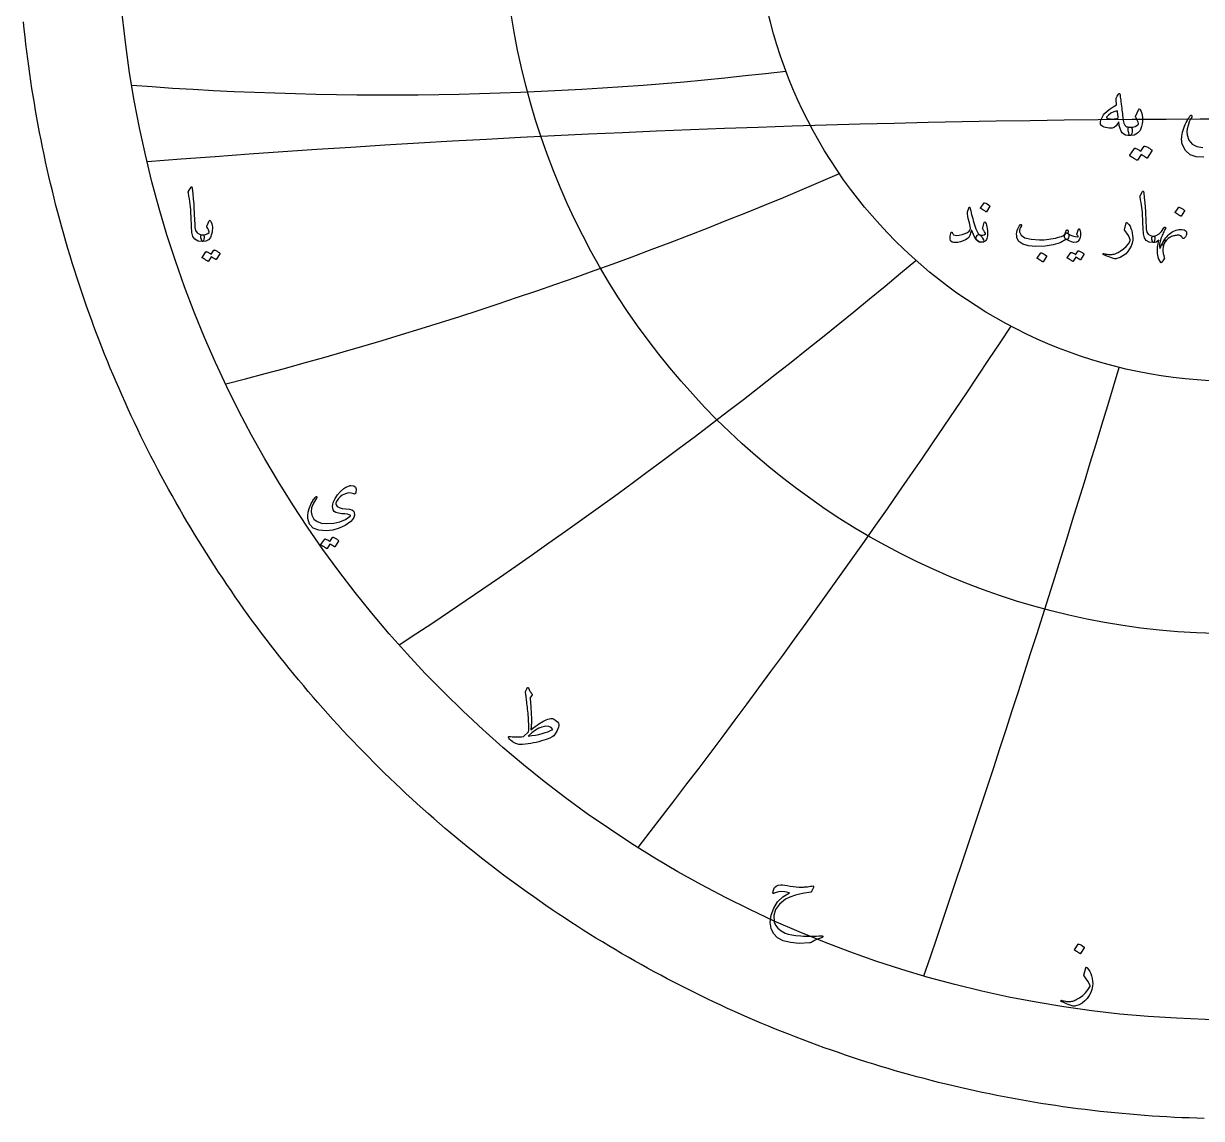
# Model space of a CAD drawing. Header units: millimetres. Extents: x -71 to 71, y -71 to 73.
# Drawn here: x -70.4 to -1.9, y -70.7 to -7 of the extents above; entities that cross this region are included whole.
import ezdxf

# ---------------------------------------------------------------- set-up
doc = ezdxf.new("R2010")
doc.units = ezdxf.units.MM
for name, color, linetype in [('CUT_OUTER', 1, 'Continuous'), ('ENGRAVE', 7, 'Continuous'), ('ENGRAVE_FINE', 8, 'Continuous'), ('TEXT', 5, 'Continuous')]:
    doc.layers.add(name, color=color, linetype=linetype)

msp = doc.modelspace()

# ---------------------------------------------------------------- linework, layer by layer
at = {"layer": 'CUT_OUTER'}
msp.add_lwpolyline([(-1.7366, -70.7412), (-2.1706, -70.7292), (-2.6046, -70.7146), (-3.0384, -70.6972), (-3.4722, -70.6773), (-3.9058, -70.6546), (-4.3392, -70.6293), (-4.7725, -70.6014), (-5.2056, -70.5708), (-5.6385, -70.5375), (-6.0712, -70.5016), (-6.5037, -70.463), (-6.9359, -70.4218), (-7.3679, -70.3779), (-7.7996, -70.3313), (-8.231, -70.2822), (-8.6621, -70.2303), (-9.0928, -70.1759), (-9.5233, -70.1187), (-9.9533, -70.059), (-10.383, -69.9966), (-10.8123, -69.9316), (-11.2412, -69.8639), (-11.6697, -69.7936), (-12.0977, -69.7207), (-12.5253, -69.6452), (-12.9524, -69.567), (-13.379, -69.4862), (-13.8051, -69.4028), (-14.2307, -69.3168), (-14.6557, -69.2282), (-15.0802, -69.137), (-15.5042, -69.0431), (-15.9275, -68.9467), (-16.3502, -68.8477), (-16.7724, -68.746), (-17.1939, -68.6418), (-17.6147, -68.535), (-18.0349, -68.4257), (-18.4544, -68.3137), (-18.8733, -68.1992), (-19.2914, -68.0821), (-19.7087, -67.9625), (-20.1254, -67.8403), (-20.5413, -67.7155), (-20.9564, -67.5882), (-21.3707, -67.4583), (-21.7842, -67.3259), (-22.1969, -67.191), (-22.6088, -67.0535), (-23.0198, -66.9135), (-23.4299, -66.771), (-23.8392, -66.626), (-24.2475, -66.4785), (-24.655, -66.3285), (-25.0615, -66.1759), (-25.4671, -66.0209), (-25.8717, -65.8634), (-26.2753, -65.7034), (-26.678, -65.541), (-27.0796, -65.376), (-27.4803, -65.2086), (-27.8799, -65.0388), (-28.2784, -64.8665), (-28.6759, -64.6918), (-29.0723, -64.5146), (-29.4676, -64.335), (-29.8618, -64.153), (-30.2549, -63.9685), (-30.6468, -63.7817), (-31.0376, -63.5925), (-31.4272, -63.4008), (-31.8156, -63.2068), (-32.2029, -63.0104), (-32.5889, -62.8116), (-32.9737, -62.6105), (-33.3572, -62.407), (-33.7395, -62.2011), (-34.1205, -61.9929), (-34.5003, -61.7824), (-34.8787, -61.5695), (-35.2558, -61.3544), (-35.6316, -61.1369), (-36.0061, -60.9171), (-36.3792, -60.695), (-36.7509, -60.4707), (-37.1213, -60.244), (-37.4902, -60.0151), (-37.8578, -59.784), (-38.2239, -59.5505), (-38.5886, -59.3149), (-38.9518, -59.077), (-39.3135, -58.8369), (-39.6738, -58.5945), (-40.0326, -58.35), (-40.3899, -58.1033), (-40.7456, -57.8543), (-41.0998, -57.6032), (-41.4525, -57.35), (-41.8036, -57.0946), (-42.1532, -56.837), (-42.5011, -56.5773), (-42.8475, -56.3154), (-43.1922, -56.0514), (-43.5353, -55.7854), (-43.8768, -55.5172), (-44.2166, -55.2469), (-44.5548, -54.9746), (-44.8913, -54.7002), (-45.226, -54.4237), (-45.5591, -54.1451), (-45.8905, -53.8646), (-46.2201, -53.582), (-46.548, -53.2974), (-46.8742, -53.0108), (-47.1986, -52.7222), (-47.5212, -52.4316), (-47.842, -52.139), (-48.161, -51.8444), (-48.4782, -51.548), (-48.7936, -51.2495), (-49.1072, -50.9492), (-49.4188, -50.6469), (-49.7287, -50.3427), (-50.0366, -50.0366), (-50.3427, -49.7287), (-50.6469, -49.4188), (-50.9492, -49.1072), (-51.2495, -48.7936), (-51.548, -48.4782), (-51.8444, -48.161), (-52.139, -47.842), (-52.4316, -47.5212), (-52.7222, -47.1986), (-53.0108, -46.8742), (-53.2974, -46.548), (-53.582, -46.2201), (-53.8646, -45.8905), (-54.1451, -45.5591), (-54.4237, -45.226), (-54.7002, -44.8913), (-54.9746, -44.5548), (-55.2469, -44.2166), (-55.5172, -43.8768), (-55.7854, -43.5353), (-56.0514, -43.1922), (-56.3154, -42.8475), (-56.5773, -42.5011), (-56.837, -42.1532), (-57.0946, -41.8036), (-57.35, -41.4525), (-57.6032, -41.0998), (-57.8543, -40.7456), (-58.1033, -40.3899), (-58.35, -40.0326), (-58.5945, -39.6738), (-58.8369, -39.3135), (-59.077, -38.9518), (-59.3149, -38.5886), (-59.5505, -38.2239), (-59.784, -37.8578), (-60.0151, -37.4902), (-60.244, -37.1213), (-60.4707, -36.7509), (-60.695, -36.3792), (-60.9171, -36.0061), (-61.1369, -35.6316), (-61.3544, -35.2558), (-61.5695, -34.8787), (-61.7824, -34.5003), (-61.9929, -34.1205), (-62.2011, -33.7395), (-62.407, -33.3572), (-62.6105, -32.9737), (-62.8116, -32.5889), (-63.0104, -32.2029), (-63.2068, -31.8156), (-63.4008, -31.4272), (-63.5925, -31.0376), (-63.7817, -30.6468), (-63.9685, -30.2549), (-64.153, -29.8618), (-64.335, -29.4676), (-64.5146, -29.0723), (-64.6918, -28.6759), (-64.8665, -28.2784), (-65.0388, -27.8799), (-65.2086, -27.4803), (-65.376, -27.0796), (-65.541, -26.678), (-65.7034, -26.2753), (-65.8634, -25.8717), (-66.0209, -25.4671), (-66.1759, -25.0615), (-66.3285, -24.655), (-66.4785, -24.2475), (-66.626, -23.8392), (-66.771, -23.4299), (-66.9135, -23.0198), (-67.0535, -22.6088), (-67.191, -22.1969), (-67.3259, -21.7842), (-67.4583, -21.3707), (-67.5882, -20.9564), (-67.7155, -20.5413), (-67.8403, -20.1254), (-67.9625, -19.7087), (-68.0821, -19.2914), (-68.1992, -18.8733), (-68.3137, -18.4544), (-68.4257, -18.0349), (-68.535, -17.6147), (-68.6418, -17.1939), (-68.746, -16.7724), (-68.8477, -16.3502), (-68.9467, -15.9275), (-69.0431, -15.5042), (-69.137, -15.0802), (-69.2282, -14.6557), (-69.3168, -14.2307), (-69.4028, -13.8051), (-69.4862, -13.379), (-69.567, -12.9524), (-69.6452, -12.5253), (-69.7207, -12.0977), (-69.7936, -11.6697), (-69.8639, -11.2412), (-69.9316, -10.8123), (-69.9966, -10.383), (-70.059, -9.9533), (-70.1187, -9.5233), (-70.1759, -9.0928), (-70.2303, -8.6621), (-70.2822, -8.231), (-70.3313, -7.7996), (-70.3779, -7.3679), (-70.4218, -6.9359)], dxfattribs=at)
at = {"layer": 'ENGRAVE'}
for radius in [65, 42.5483, 27.8517]:
    msp.add_circle((0, 0), radius, dxfattribs=at)
for centre, radius, start, end in [((-49.2837, 183.9292), 195.1133, 265.63705, 276.832617), ((-118.9428, 206.0149), 241.6607, 284.445729, 293.402183), ((-224.1807, 224.1807), 319.8818, 303.29627, 310.013611), ((-411.7152, 237.7039), 477.308, 322.179131, 326.657358), ((-918.2421, 246.0422), 951.5858, 341.0839946, 343.3231081)]:
    msp.add_arc(centre, radius, start, end, dxfattribs=at)
at = {"layer": 'ENGRAVE_FINE'}
msp.add_arc((0, -818.7289), 806.1255, 85.5016347, 94.4983653, dxfattribs=at)
at = {"layer": 'TEXT'}
for points in [[(-6.7238, -11.1418), (-6.6914, -11.1074), (-6.666, -11.1033), (-6.6474, -11.1294), (-6.6357, -11.1858), (-6.632, -11.2198), (-6.6261, -11.2669), (-6.6182, -11.327), (-6.6082, -11.4003), (-6.5966, -11.4872), (-6.5835, -11.5886), (-6.5691, -11.7045), (-6.5533, -11.8348), (-6.5376, -11.9628), (-6.5237, -12.0774), (-6.5115, -12.1787), (-6.501, -12.2665), (-6.4922, -12.3406), (-6.4852, -12.4006), (-6.4799, -12.4465), (-6.4763, -12.4783), (-6.4481, -12.6787), (-6.4075, -12.8344), (-6.3546, -12.9454), (-6.2893, -13.0118), (-6.2432, -13.0375), (-6.1875, -13.0544), (-6.1222, -13.0623), (-6.0473, -13.0613), (-6.0029, -13.0685), (-5.9689, -13.0901), (-5.9452, -13.1262), (-5.9318, -13.1768), (-5.9269, -13.2376), (-5.929, -13.2991), (-5.9379, -13.3613), (-5.9538, -13.4243), (-5.974, -13.4779), (-5.9964, -13.5178), (-6.0208, -13.5439), (-6.0473, -13.5563), (-6.1913, -13.5549), (-6.3154, -13.5288), (-6.4195, -13.4779), (-6.5038, -13.4023), (-6.5746, -13.2912), (-6.633, -13.1451), (-6.6791, -12.964), (-6.7128, -12.7478), (-6.7904, -12.8794), (-6.8695, -12.9829), (-6.9499, -13.0582), (-7.0318, -13.1053), (-7.0981, -13.1221), (-7.1761, -13.1286), (-7.2658, -13.1248), (-7.3673, -13.1108), (-7.4742, -13.0867), (-7.5639, -13.0585), (-7.6364, -13.0262), (-7.6918, -12.9898), (-7.7364, -12.9447), (-7.766, -12.8976), (-7.7804, -12.8485), (-7.7797, -12.7973), (-7.767, -12.7333), (-7.7454, -12.6625), (-7.7148, -12.5848), (-7.6753, -12.5003), (-7.6313, -12.4153), (-7.5928, -12.3476), (-7.5598, -12.2971), (-7.5323, -12.2638), (-7.3796, -12.1276), (-7.2133, -11.9998), (-7.0331, -11.8801), (-6.8392, -11.7688), (-6.8465, -11.6632), (-6.8516, -11.5721), (-6.8547, -11.4955), (-6.8558, -11.4333), (-6.8527, -11.381), (-6.8434, -11.3343), (-6.8279, -11.293), (-6.8063, -11.2573)], [(-6.8008, -12.1043), (-7.0001, -12.1727), (-7.1692, -12.2569), (-7.3081, -12.3569), (-7.4168, -12.4728), (-7.424, -12.4886), (-7.4236, -12.503), (-7.4157, -12.5161), (-7.4003, -12.5278), (-7.3428, -12.5523), (-7.2806, -12.5711), (-7.2136, -12.584), (-7.1418, -12.591), (-7.0651, -12.5922), (-6.9836, -12.5876), (-6.8973, -12.5771), (-6.8063, -12.5608), (-6.7922, -12.5563), (-6.7774, -12.5484), (-6.7619, -12.537), (-6.7458, -12.5223), (-6.749, -12.4772), (-6.7533, -12.4301), (-6.7586, -12.381), (-6.765, -12.3298), (-6.7724, -12.2765), (-6.7808, -12.2211), (-6.7903, -12.1637), (-6.8008, -12.1043)], [(-5.7172, -12.3958), (-5.5633, -12.0548), (-5.5406, -12.0173), (-5.5165, -12.0039), (-5.4911, -12.0145), (-5.4642, -12.0493), (-5.4148, -12.1532), (-5.3763, -12.2617), (-5.3488, -12.3746), (-5.3323, -12.492), (-5.3271, -12.6146), (-5.3336, -12.7429), (-5.3518, -12.8772), (-5.3818, -13.0173), (-5.4728, -13.2531), (-5.6141, -13.4215), (-5.8056, -13.5226), (-6.0473, -13.5563), (-6.0751, -13.5387), (-6.1036, -13.4861), (-6.1328, -13.3985), (-6.1628, -13.2758), (-6.1713, -13.2101), (-6.1696, -13.1561), (-6.1576, -13.1138), (-6.1353, -13.0833), (-6.1174, -13.0716), (-6.0968, -13.064), (-6.0734, -13.0606), (-6.0473, -13.0613), (-5.895, -13.0564), (-5.7626, -13.0255), (-5.6502, -12.9684), (-5.5578, -12.8853), (-5.5536, -12.8787), (-5.5523, -12.8701), (-5.5536, -12.8595), (-5.5578, -12.8468), (-5.5794, -12.7691), (-5.6114, -12.69), (-5.6537, -12.6096), (-5.7063, -12.5278), (-5.7234, -12.4968), (-5.731, -12.4645), (-5.7289, -12.4308), (-5.7172, -12.3958)], [(-5.2278, -14.1778), (-5.2209, -14.1709), (-5.2113, -14.1668), (-5.1989, -14.1654), (-5.1837, -14.1668), (-5.1296, -14.187), (-5.0772, -14.2094), (-5.0265, -14.2338), (-4.9775, -14.2603), (-4.9299, -14.2891), (-4.8833, -14.3208), (-4.8378, -14.3551), (-4.7933, -14.3923), (-4.7847, -14.4036), (-4.7809, -14.4156), (-4.7819, -14.4283), (-4.7878, -14.4418), (-5.0518, -14.8598), (-5.059, -14.8653), (-5.0696, -14.8653), (-5.0837, -14.8598), (-5.1013, -14.8488), (-5.1133, -14.8386), (-5.1329, -14.8247), (-5.16, -14.807), (-5.1948, -14.7855), (-5.2374, -14.7599), (-5.2883, -14.7298), (-5.3474, -14.6953), (-5.4148, -14.6563), (-5.6238, -14.9808), (-5.6334, -14.9907), (-5.6458, -14.9931), (-5.6609, -14.988), (-5.6788, -14.9753), (-5.6942, -14.9643), (-5.7186, -14.9478), (-5.752, -14.9258), (-5.7942, -14.8983), (-5.8462, -14.8653), (-5.9084, -14.8268), (-5.9809, -14.7828), (-6.0638, -14.7333), (-6.0723, -14.725), (-6.0761, -14.7168), (-6.0751, -14.7085), (-6.0693, -14.7003), (-5.7998, -14.2988), (-5.7929, -14.2919), (-5.7833, -14.2878), (-5.7709, -14.2864), (-5.7558, -14.2878), (-5.7097, -14.3027), (-5.665, -14.3201), (-5.6217, -14.3398), (-5.5798, -14.362), (-5.5392, -14.3862), (-5.5, -14.4122), (-5.4622, -14.4399), (-5.4258, -14.4693)], [(-60.6801, -16.5551), (-60.6716, -16.5419), (-60.6636, -16.5331), (-60.6562, -16.5287), (-60.6493, -16.5287), (-60.6388, -16.5345), (-60.6295, -16.5518), (-60.6212, -16.5807), (-60.6141, -16.6211), (-60.5778, -16.9497), (-60.5481, -17.2536), (-60.525, -17.5327), (-60.5085, -17.7871), (-60.4979, -18.0046), (-60.4881, -18.1996), (-60.4792, -18.372), (-60.4711, -18.5219), (-60.4641, -18.6492), (-60.4584, -18.754), (-60.4542, -18.8362), (-60.4513, -18.8959), (-60.4122, -19.0747), (-60.3259, -19.2061), (-60.1922, -19.2903), (-60.0113, -19.3271), (-59.961, -19.3403), (-59.9288, -19.3711), (-59.9148, -19.4195), (-59.9189, -19.4855), (-59.9395, -19.5895), (-59.9618, -19.6637), (-59.9857, -19.7083), (-60.0113, -19.7231), (-60.2659, -19.6896), (-60.4535, -19.5889), (-60.5739, -19.4212), (-60.6273, -19.1863), (-60.6357, -19.074), (-60.6432, -18.9614), (-60.65, -18.8485), (-60.6559, -18.7353), (-60.6613, -18.6219), (-60.6663, -18.5082), (-60.6712, -18.3942), (-60.6757, -18.2799), (-60.6839, -18.062), (-60.6955, -17.8658), (-60.7103, -17.6913), (-60.7285, -17.5385), (-60.7499, -17.3918), (-60.7747, -17.2355), (-60.8027, -17.0695), (-60.8341, -16.8939), (-60.8382, -16.8623), (-60.8374, -16.8334), (-60.8316, -16.8073), (-60.8209, -16.7839)], [(-5.3212, -16.8095), (-5.3133, -16.7971), (-5.3058, -16.7889), (-5.2988, -16.7848), (-5.2924, -16.7848), (-5.2826, -16.7902), (-5.2738, -16.8064), (-5.2661, -16.8335), (-5.2594, -16.8714), (-5.2253, -17.1795), (-5.1975, -17.4643), (-5.1758, -17.726), (-5.1604, -17.9645), (-5.1504, -18.1684), (-5.1413, -18.3512), (-5.1329, -18.5129), (-5.1253, -18.6534), (-5.1187, -18.7727), (-5.1135, -18.871), (-5.1095, -18.9481), (-5.1067, -19.004), (-5.0701, -19.1716), (-4.9892, -19.2948), (-4.8639, -19.3737), (-4.6943, -19.4083), (-4.6471, -19.4206), (-4.6169, -19.4495), (-4.6038, -19.4949), (-4.6076, -19.5568), (-4.627, -19.6542), (-4.6478, -19.7238), (-4.6703, -19.7656), (-4.6943, -19.7795), (-4.933, -19.7481), (-5.1088, -19.6537), (-5.2217, -19.4964), (-5.2717, -19.2763), (-5.2796, -19.1709), (-5.2867, -19.0654), (-5.293, -18.9595), (-5.2986, -18.8534), (-5.3036, -18.7471), (-5.3084, -18.6405), (-5.3129, -18.5336), (-5.3171, -18.4265), (-5.3249, -18.2222), (-5.3357, -18.0382), (-5.3496, -17.8747), (-5.3666, -17.7314), (-5.3867, -17.5939), (-5.4099, -17.4473), (-5.4362, -17.2917), (-5.4656, -17.1271), (-5.4695, -17.0975), (-5.4687, -17.0704), (-5.4633, -17.0459), (-5.4532, -17.024)], [(-15.345, -17.8243), (-15.3213, -17.9324), (-15.2955, -18.0424), (-15.2677, -18.1541), (-15.2378, -18.2677), (-15.2058, -18.3836), (-15.1717, -18.5023), (-15.1357, -18.6239), (-15.0975, -18.7483), (-15.0204, -18.972), (-14.95, -19.1401), (-14.8864, -19.2525), (-14.8294, -19.3093), (-14.7796, -19.343), (-14.7293, -19.3907), (-14.6786, -19.4523), (-14.6273, -19.5279), (-14.5788, -19.6215), (-14.5654, -19.6918), (-14.587, -19.739), (-14.6438, -19.763), (-14.8271, -19.7444), (-14.9892, -19.6228), (-15.1302, -19.3979), (-15.2501, -19.07), (-15.2527, -19.0646), (-15.2563, -19.0607), (-15.261, -19.0584), (-15.2666, -19.0576), (-15.2707, -19.0584), (-15.2749, -19.0607), (-15.279, -19.0646), (-15.2831, -19.07), (-15.2947, -19.1231), (-15.3089, -19.1793), (-15.3257, -19.2386), (-15.345, -19.301), (-15.3661, -19.36), (-15.3883, -19.4093), (-15.4115, -19.4487), (-15.4358, -19.4784), (-15.5229, -19.5544), (-15.6317, -19.6217), (-15.7621, -19.6802), (-15.9142, -19.73), (-16.0689, -19.7669), (-16.203, -19.7826), (-16.3164, -19.7772), (-16.4093, -19.7506), (-16.4887, -19.6841), (-16.5248, -19.5671), (-16.5175, -19.3995), (-16.467, -19.1814), (-16.4621, -19.1742), (-16.4557, -19.169), (-16.4477, -19.1659), (-16.4381, -19.1649), (-16.4268, -19.1662), (-16.4175, -19.17), (-16.4103, -19.1765), (-16.4051, -19.1855), (-16.3855, -19.2311), (-16.3639, -19.269), (-16.3402, -19.2992), (-16.3144, -19.3216), (-16.2339, -19.3515), (-16.1246, -19.3588), (-15.9864, -19.3433), (-15.8194, -19.3051), (-15.6412, -19.2479), (-15.5028, -19.1834), (-15.404, -19.1118), (-15.345, -19.0329), (-15.3352, -18.953), (-15.3512, -18.8163), (-15.393, -18.623), (-15.4605, -18.3729), (-15.493, -18.2411), (-15.5121, -18.1347), (-15.5177, -18.0534), (-15.51, -17.9975), (-15.4316, -17.7748), (-15.4231, -17.7513), (-15.4141, -17.7345), (-15.4046, -17.7245), (-15.3945, -17.7211), (-15.3821, -17.7276), (-15.3697, -17.7469), (-15.3574, -17.7791), (-15.345, -17.8243)], [(-14.5489, -17.4695), (-14.5437, -17.4643), (-14.5365, -17.4613), (-14.5272, -17.4602), (-14.5159, -17.4613), (-14.4357, -17.4937), (-14.3602, -17.5334), (-14.2893, -17.5804), (-14.223, -17.6345), (-14.2166, -17.6428), (-14.2137, -17.651), (-14.2145, -17.6593), (-14.2189, -17.6675), (-14.4127, -17.981), (-14.42, -17.9885), (-14.4292, -17.9903), (-14.4406, -17.9864), (-14.454, -17.9769), (-14.4656, -17.9686), (-14.4839, -17.9563), (-14.5089, -17.9398), (-14.5406, -17.9191), (-14.5796, -17.8944), (-14.6262, -17.8655), (-14.6806, -17.8325), (-14.7428, -17.7954), (-14.751, -17.7892), (-14.7551, -17.783), (-14.7551, -17.7768), (-14.751, -17.7706)], [(-3.2216, -17.7253), (-3.2165, -17.7201), (-3.2092, -17.717), (-3.2, -17.716), (-3.1886, -17.717), (-3.1084, -17.7495), (-3.0329, -17.7892), (-2.962, -17.8361), (-2.8957, -17.8903), (-2.8893, -17.8985), (-2.8865, -17.9068), (-2.8872, -17.915), (-2.8916, -17.9233), (-3.0855, -18.2368), (-3.0927, -18.2442), (-3.102, -18.246), (-3.1133, -18.2422), (-3.1267, -18.2326), (-3.1384, -18.2244), (-3.1567, -18.212), (-3.1817, -18.1955), (-3.2134, -18.1749), (-3.2523, -18.1501), (-3.299, -18.1213), (-3.3534, -18.0883), (-3.4155, -18.0511), (-3.4238, -18.0449), (-3.4279, -18.0388), (-3.4279, -18.0326), (-3.4238, -18.0264)], [(-59.7473, -18.7947), (-59.6241, -18.5219), (-59.6059, -18.4919), (-59.5867, -18.4812), (-59.5663, -18.4897), (-59.5449, -18.5175), (-59.5053, -18.6007), (-59.4745, -18.6875), (-59.4525, -18.7778), (-59.4393, -18.8717), (-59.4352, -18.9698), (-59.4404, -19.0725), (-59.455, -19.1799), (-59.4789, -19.2919), (-59.5518, -19.4806), (-59.6648, -19.6153), (-59.818, -19.6962), (-60.0113, -19.7231), (-60.0336, -19.7091), (-60.0564, -19.667), (-60.0798, -19.5969), (-60.1037, -19.4987), (-60.1106, -19.4462), (-60.1092, -19.403), (-60.0996, -19.3692), (-60.0817, -19.3447), (-60.0674, -19.3354), (-60.0509, -19.3293), (-60.0322, -19.3266), (-60.0113, -19.3271), (-59.8895, -19.3233), (-59.7836, -19.2985), (-59.6937, -19.2529), (-59.6197, -19.1863), (-59.6164, -19.1811), (-59.6153, -19.1742), (-59.6164, -19.1657), (-59.6197, -19.1555), (-59.637, -19.0934), (-59.6626, -19.0301), (-59.6964, -18.9658), (-59.7385, -18.9003), (-59.7522, -18.8756), (-59.7583, -18.8497), (-59.7566, -18.8228), (-59.7473, -18.7947)], [(-14.5117, -19.1566), (-14.536, -19.1162), (-14.5592, -19.0813), (-14.5814, -19.0522), (-14.6025, -19.0288), (-14.6177, -19.0086), (-14.6262, -18.9854), (-14.628, -18.9591), (-14.6231, -18.9298), (-14.5365, -18.6163), (-14.5244, -18.5889), (-14.5087, -18.5812), (-14.4893, -18.5931), (-14.4664, -18.6245), (-14.4318, -18.6913), (-14.4024, -18.772), (-14.3782, -18.8666), (-14.3591, -18.9751), (-14.348, -19.0793), (-14.3437, -19.1814), (-14.346, -19.2814), (-14.355, -19.3794), (-14.3697, -19.4647), (-14.389, -19.5392), (-14.413, -19.6029), (-14.4416, -19.6558), (-14.4769, -19.6949), (-14.5252, -19.7259), (-14.5863, -19.7486), (-14.6602, -19.763), (-14.736, -19.7658), (-14.8067, -19.7537), (-14.8722, -19.7267), (-14.9325, -19.6846), (-14.9792, -19.6313), (-15.0037, -19.5702), (-15.006, -19.5013), (-14.9861, -19.4248), (-14.9544, -19.3621), (-14.917, -19.3227), (-14.874, -19.3064), (-14.8253, -19.3134), (-14.7128, -19.3404), (-14.6149, -19.3433), (-14.5313, -19.3219), (-14.4623, -19.2763), (-14.4607, -19.2641), (-14.4684, -19.2402), (-14.4855, -19.2043), (-14.5117, -19.1566)], [(-9.6814, -19.235), (-9.6774, -19.2371), (-9.6736, -19.2391), (-9.6702, -19.2412), (-9.6669, -19.2433), (-9.6637, -19.2456), (-9.6602, -19.2484), (-9.6565, -19.2518), (-9.6525, -19.2556), (-9.6192, -19.2948), (-9.6061, -19.3505), (-9.6131, -19.4227), (-9.6401, -19.5114), (-9.6651, -19.5653), (-9.6907, -19.599), (-9.7167, -19.6127), (-9.7432, -19.6063), (-9.7567, -19.5998), (-9.768, -19.597), (-9.7773, -19.5977), (-9.7845, -19.6021), (-10.1227, -19.7872), (-10.527, -19.9177), (-10.9972, -19.9935), (-11.5335, -20.0146), (-11.9671, -19.9775), (-12.2946, -19.8785), (-12.5158, -19.7176), (-12.6307, -19.4949), (-12.6485, -19.3897), (-12.6524, -19.2845), (-12.6424, -19.1793), (-12.6184, -19.0741), (-12.5856, -18.9811), (-12.5452, -18.8957), (-12.4969, -18.8181), (-12.441, -18.7483), (-12.4304, -18.7395), (-12.4193, -18.7338), (-12.4077, -18.7312), (-12.3956, -18.7318), (-12.3843, -18.7367), (-12.375, -18.7431), (-12.3678, -18.7511), (-12.3626, -18.7606), (-12.3603, -18.7699), (-12.3616, -18.7813), (-12.3665, -18.7947), (-12.375, -18.8101), (-12.4348, -18.8978), (-12.474, -18.9834), (-12.4926, -19.0669), (-12.4905, -19.1484), (-12.3925, -19.3526), (-12.1646, -19.499), (-11.8068, -19.5877), (-11.319, -19.6186), (-11.1851, -19.6166), (-11.0514, -19.6104), (-10.918, -19.6001), (-10.7848, -19.5856), (-10.6527, -19.5671), (-10.5224, -19.5444), (-10.3938, -19.5176), (-10.2671, -19.4866), (-10.1441, -19.4516), (-10.0433, -19.4165), (-9.9647, -19.3814), (-9.9082, -19.3464), (-9.8865, -19.3278), (-9.8665, -19.3051), (-9.8483, -19.2783), (-9.8319, -19.2474), (-9.8166, -19.2128), (-9.8015, -19.1752), (-9.7867, -19.1345), (-9.7721, -19.0906), (-9.7665, -19.0772), (-9.7577, -19.0659), (-9.7458, -19.0566), (-9.7309, -19.0494), (-9.7149, -19.0455), (-9.6999, -19.0463), (-9.686, -19.0517), (-9.6731, -19.0618), (-9.6628, -19.0757), (-9.6566, -19.0927), (-9.6546, -19.1128), (-9.6566, -19.136)], [(-9.8051, -19.565), (-9.85, -19.5225), (-9.8732, -19.4691), (-9.8747, -19.4049), (-9.8546, -19.3299), (-9.8111, -19.2626), (-9.7711, -19.2216), (-9.7347, -19.2069), (-9.702, -19.2185), (-9.5473, -19.3209), (-9.3926, -19.3928), (-9.2379, -19.4343), (-9.0832, -19.4454), (-9.0778, -19.4443), (-9.074, -19.4413), (-9.0716, -19.4361), (-9.0709, -19.4289), (-9.0747, -19.4152), (-9.0863, -19.3948), (-9.1057, -19.3678), (-9.1327, -19.334), (-9.1379, -19.3237), (-9.141, -19.3134), (-9.142, -19.3031), (-9.141, -19.2928), (-9.042, -19.0081), (-9.0374, -18.9973), (-9.0317, -18.9896), (-9.025, -18.9849), (-9.0173, -18.9834), (-9.0095, -18.9847), (-9.0028, -18.9885), (-8.9971, -18.995), (-8.9925, -19.004), (-8.9616, -19.0966), (-8.943, -19.1886), (-8.9368, -19.2801), (-8.943, -19.3711), (-8.9631, -19.4843), (-8.9904, -19.5763), (-9.025, -19.6472), (-9.0667, -19.697), (-9.0985, -19.7243), (-9.1276, -19.7444), (-9.1541, -19.7573), (-9.1781, -19.763), (-9.3163, -19.7661), (-9.4669, -19.7341), (-9.6298, -19.6671), (-9.8051, -19.565)], [(-6.27, -18.6286), (-6.2677, -18.6212), (-6.2648, -18.6152), (-6.2615, -18.6108), (-6.2576, -18.608), (-6.246, -18.607), (-6.2318, -18.6121), (-6.2151, -18.6235), (-6.1958, -18.641), (-6.1205, -18.7305), (-6.0555, -18.8338), (-6.0008, -18.9512), (-5.9565, -19.0824), (-5.922, -19.2237), (-5.9008, -19.3629), (-5.8931, -19.5), (-5.8987, -19.6351), (-5.9354, -19.813), (-5.9957, -19.9837), (-6.0797, -20.1471), (-6.1875, -20.3034), (-6.3164, -20.4449), (-6.4639, -20.5602), (-6.6299, -20.6491), (-6.8145, -20.7118), (-6.864, -20.7223), (-6.9135, -20.7252), (-6.963, -20.7203), (-7.0125, -20.7076), (-7.1266, -20.6678), (-7.2296, -20.6308), (-7.3215, -20.5966), (-7.4023, -20.5653), (-7.4718, -20.5368), (-7.5297, -20.5112), (-7.5759, -20.4884), (-7.6106, -20.4684), (-7.6178, -20.4622), (-7.623, -20.456), (-7.6261, -20.4498), (-7.6271, -20.4436), (-7.6264, -20.4356), (-7.624, -20.4282), (-7.6202, -20.4212), (-7.6147, -20.4148), (-7.6078, -20.4099), (-7.5993, -20.4075), (-7.5892, -20.4078), (-7.5776, -20.4106), (-7.507, -20.4296), (-7.4394, -20.4452), (-7.375, -20.4574), (-7.3136, -20.4663), (-7.2548, -20.4719), (-7.1981, -20.4741), (-7.1435, -20.4729), (-7.0909, -20.4684), (-7.0384, -20.46), (-6.9841, -20.4472), (-6.9281, -20.4301), (-6.8702, -20.4086), (-6.8105, -20.3824), (-6.749, -20.3513), (-6.6857, -20.3154), (-6.6206, -20.2745), (-6.4378, -20.143), (-6.2813, -20.0002), (-6.1511, -19.846), (-6.0473, -19.6805), (-6.0405, -19.6671), (-6.0369, -19.6516), (-6.0364, -19.6341), (-6.039, -19.6145), (-6.0823, -19.4987), (-6.1504, -19.3701), (-6.2432, -19.2286), (-6.3607, -19.0741), (-6.3659, -19.0643), (-6.369, -19.0556), (-6.37, -19.0478), (-6.369, -19.0411)], [(-4.0343, -19.7465), (-4.0796, -19.844), (-4.1126, -19.9466), (-4.1332, -20.0543), (-4.1415, -20.1673), (-4.1379, -20.2848), (-4.1229, -20.4065), (-4.0966, -20.5323), (-4.059, -20.6623), (-4.0544, -20.6795), (-4.0528, -20.6942), (-4.0544, -20.7063), (-4.059, -20.7159), (-4.2075, -20.9263), (-4.2212, -20.9415), (-4.2333, -20.95), (-4.2439, -20.9518), (-4.2529, -20.9469), (-4.3942, -20.7048), (-4.4632, -20.4075), (-4.4602, -20.0551), (-4.3849, -19.6475), (-4.4568, -19.7053), (-4.5323, -19.7465), (-4.6115, -19.7713), (-4.6943, -19.7795), (-4.712, -19.7741), (-4.7283, -19.7578), (-4.743, -19.7308), (-4.7561, -19.6929), (-4.7636, -19.6701), (-4.7695, -19.647), (-4.7739, -19.6237), (-4.7767, -19.6001), (-4.7788, -19.5765), (-4.7809, -19.5531), (-4.7829, -19.5301), (-4.785, -19.5073), (-4.7824, -19.4655), (-4.7664, -19.4351), (-4.737, -19.416), (-4.6943, -19.4083), (-4.5259, -19.3706), (-4.3673, -19.2783), (-4.2186, -19.1314), (-4.0796, -18.9298), (-4.0608, -18.9042), (-4.0415, -18.8895), (-4.0216, -18.8857), (-4.0012, -18.8926), (-3.9863, -18.9058), (-3.9786, -18.9205), (-3.978, -18.9367), (-3.9848, -18.9545), (-4.0212, -19.019), (-4.0564, -19.0844), (-4.0903, -19.151), (-4.1229, -19.2185), (-4.1543, -19.2871), (-4.1843, -19.3567), (-4.213, -19.4273), (-4.2405, -19.499), (-4.3013, -19.6942), (-4.3354, -19.863), (-4.3426, -20.0056), (-4.323, -20.1219), (-4.3212, -20.1255), (-4.3199, -20.1281), (-4.3191, -20.1296), (-4.3189, -20.1301), (-4.3186, -20.1296), (-4.3178, -20.1281), (-4.3166, -20.1255), (-4.3148, -20.1219), (-4.2896, -20.0627), (-4.2637, -20.0048), (-4.237, -19.9482), (-4.2096, -19.8929), (-4.1811, -19.8387), (-4.1513, -19.7852), (-4.1202, -19.7325), (-4.0879, -19.6805), (-4.0644, -19.6444), (-4.0435, -19.6228), (-4.0252, -19.6155), (-4.0095, -19.6228), (-4.0018, -19.6382), (-4.0033, -19.664), (-4.0141, -19.7001), (-4.0343, -19.7465)], [(-2.9947, -19.5238), (-3.0481, -19.4402), (-3.1175, -19.3835), (-3.2028, -19.3536), (-3.3041, -19.3505), (-3.3616, -19.3579), (-3.4186, -19.3675), (-3.4751, -19.3795), (-3.531, -19.3938), (-3.5864, -19.411), (-3.6413, -19.4315), (-3.6957, -19.4553), (-3.7496, -19.4825), (-3.8419, -19.5444), (-3.9291, -19.631), (-4.011, -19.7424), (-4.0879, -19.8785), (-4.1098, -19.9092), (-4.1302, -19.927), (-4.149, -19.9319), (-4.1662, -19.9239), (-4.1807, -19.9079), (-4.1869, -19.8888), (-4.1848, -19.8666), (-4.1745, -19.8414), (-4.1588, -19.8081), (-4.1446, -19.7785), (-4.132, -19.7524), (-4.1209, -19.73), (-4.1111, -19.7109), (-4.1023, -19.6949), (-4.0946, -19.6821), (-4.0879, -19.6723), (-4.0273, -19.581), (-3.9652, -19.4969), (-3.9015, -19.4201), (-3.8362, -19.3505), (-3.7695, -19.2879), (-3.7012, -19.2319), (-3.6313, -19.1827), (-3.5599, -19.1401), (-3.3766, -19.0569), (-3.2062, -19.0133), (-3.0486, -19.0094), (-2.904, -19.0453), (-2.8424, -19.0764), (-2.7978, -19.1164), (-2.7702, -19.1651), (-2.7596, -19.2226), (-2.7658, -19.301), (-2.7885, -19.3753), (-2.8277, -19.4454), (-2.8834, -19.5114), (-2.9197, -19.54), (-2.9504, -19.5516), (-2.9754, -19.5462), (-2.9947, -19.5238)], [(-59.3557, -20.2203), (-59.3502, -20.2148), (-59.3425, -20.2115), (-59.3326, -20.2104), (-59.3205, -20.2115), (-59.2772, -20.2277), (-59.2352, -20.2456), (-59.1947, -20.2651), (-59.1555, -20.2863), (-59.1174, -20.3094), (-59.0801, -20.3347), (-59.0437, -20.3622), (-59.0081, -20.3919), (-59.0012, -20.401), (-58.9982, -20.4106), (-58.999, -20.4208), (-59.0037, -20.4315), (-59.2149, -20.7659), (-59.2207, -20.7703), (-59.2292, -20.7703), (-59.2405, -20.7659), (-59.2545, -20.7571), (-59.2641, -20.749), (-59.2798, -20.7379), (-59.3015, -20.7237), (-59.3293, -20.7065), (-59.3634, -20.686), (-59.4041, -20.662), (-59.4514, -20.6343), (-59.5053, -20.6031), (-59.6725, -20.8627), (-59.6802, -20.8707), (-59.6901, -20.8726), (-59.7022, -20.8685), (-59.7165, -20.8583), (-59.7289, -20.8495), (-59.7484, -20.8363), (-59.7751, -20.8187), (-59.8089, -20.7967), (-59.8504, -20.7703), (-59.9002, -20.7395), (-59.9582, -20.7043), (-60.0245, -20.6647), (-60.0314, -20.6581), (-60.0344, -20.6515), (-60.0336, -20.6449), (-60.0289, -20.6383), (-59.8133, -20.3171), (-59.8078, -20.3116), (-59.8001, -20.3083), (-59.7902, -20.3072), (-59.7781, -20.3083), (-59.7412, -20.3203), (-59.7055, -20.3342), (-59.6708, -20.35), (-59.6373, -20.3677), (-59.6048, -20.3871), (-59.5735, -20.4079), (-59.5432, -20.43), (-59.5141, -20.4535)], [(-11.2447, -20.3818), (-11.2396, -20.3766), (-11.2324, -20.3735), (-11.2231, -20.3725), (-11.2117, -20.3735), (-11.1316, -20.406), (-11.056, -20.4457), (-10.9851, -20.4926), (-10.9189, -20.5468), (-10.9124, -20.555), (-10.9096, -20.5633), (-10.9104, -20.5715), (-10.9147, -20.5798), (-11.1086, -20.8933), (-11.1158, -20.9007), (-11.1251, -20.9025), (-11.1365, -20.8987), (-11.1499, -20.8891), (-11.1615, -20.8809), (-11.1798, -20.8685), (-11.2048, -20.852), (-11.2365, -20.8314), (-11.2754, -20.8066), (-11.3221, -20.7778), (-11.3765, -20.7448), (-11.4386, -20.7076), (-11.4469, -20.7014), (-11.451, -20.6953), (-11.451, -20.6891), (-11.4469, -20.6829)], [(-9.0709, -20.2663), (-9.0657, -20.2611), (-9.0585, -20.258), (-9.0492, -20.257), (-9.0379, -20.258), (-8.9973, -20.2732), (-8.958, -20.29), (-8.9199, -20.3083), (-8.8832, -20.3281), (-8.8475, -20.3498), (-8.8125, -20.3735), (-8.7784, -20.3993), (-8.745, -20.4271), (-8.7386, -20.4356), (-8.7357, -20.4447), (-8.7365, -20.4542), (-8.7409, -20.4643), (-8.9389, -20.7778), (-8.9443, -20.7819), (-8.9523, -20.7819), (-8.9629, -20.7778), (-8.976, -20.7695), (-8.985, -20.7619), (-8.9997, -20.7515), (-9.0201, -20.7382), (-9.0461, -20.7221), (-9.0781, -20.7029), (-9.1163, -20.6803), (-9.1606, -20.6544), (-9.2111, -20.6251), (-9.3679, -20.8685), (-9.3751, -20.876), (-9.3844, -20.8778), (-9.3957, -20.8739), (-9.4091, -20.8644), (-9.4207, -20.8561), (-9.439, -20.8438), (-9.464, -20.8273), (-9.4957, -20.8066), (-9.5347, -20.7819), (-9.5813, -20.753), (-9.6357, -20.72), (-9.6979, -20.6829), (-9.7043, -20.6767), (-9.7072, -20.6705), (-9.7064, -20.6643), (-9.702, -20.6581), (-9.4999, -20.357), (-9.4947, -20.3518), (-9.4875, -20.3488), (-9.4782, -20.3477), (-9.4669, -20.3488), (-9.4323, -20.36), (-9.3988, -20.373), (-9.3663, -20.3878), (-9.3349, -20.4044), (-9.3045, -20.4226), (-9.2751, -20.4421), (-9.2467, -20.4628), (-9.2194, -20.4849)], [(-51.214, -34.3982), (-51.3564, -34.3506), (-51.5154, -34.3487), (-51.6908, -34.3924), (-51.8828, -34.4818), (-52.0046, -34.567), (-52.1061, -34.6688), (-52.1872, -34.787), (-52.248, -34.9218), (-52.254, -34.9487), (-52.2546, -34.9768), (-52.2496, -35.0059), (-52.2392, -35.0362), (-52.1693, -35.1302), (-52.0522, -35.2012), (-51.8877, -35.249), (-51.676, -35.2738), (-51.467, -35.2961), (-51.3152, -35.3365), (-51.2206, -35.3951), (-51.1832, -35.4718), (-51.1791, -35.6324), (-51.2107, -35.7754), (-51.2781, -35.9008), (-51.3812, -36.0086), (-51.7087, -36.2322), (-52.0577, -36.3969), (-52.4281, -36.5028), (-52.82, -36.5498), (-53.2479, -36.5201), (-53.568, -36.3914), (-53.7803, -36.1637), (-53.8848, -35.837), (-53.8908, -35.6577), (-53.865, -35.463), (-53.8072, -35.2529), (-53.7176, -35.0274), (-53.6864, -34.9647), (-53.6543, -34.9042), (-53.6215, -34.8459), (-53.5878, -34.7898), (-53.553, -34.7356), (-53.5168, -34.6831), (-53.4793, -34.6322), (-53.4404, -34.583), (-53.4195, -34.5626), (-53.4008, -34.5544), (-53.3843, -34.5582), (-53.37, -34.5742), (-53.362, -34.594), (-53.3601, -34.6138), (-53.3642, -34.6336), (-53.3744, -34.6534), (-53.5553, -34.9449), (-53.6626, -35.2078), (-53.6961, -35.4421), (-53.656, -35.6478), (-53.5267, -35.8645), (-53.337, -36.0174), (-53.0867, -36.1065), (-52.776, -36.1318), (-52.3778, -36.1002), (-52.0192, -36.0185), (-51.7002, -35.8868), (-51.4208, -35.705), (-51.404, -35.6896), (-51.3977, -35.6742), (-51.4018, -35.6588), (-51.4164, -35.6434), (-51.4755, -35.6148), (-51.5781, -35.5906), (-51.7241, -35.5708), (-51.9136, -35.5554), (-52.1064, -35.5317), (-52.2535, -35.4872), (-52.355, -35.4217), (-52.4108, -35.3354), (-52.4366, -35.2339), (-52.4438, -35.1275), (-52.4322, -35.0161), (-52.402, -34.8998), (-52.3038, -34.6713), (-52.1677, -34.4609), (-51.9936, -34.2687), (-51.7816, -34.0946), (-51.7252, -34.0533), (-51.6705, -34.0176), (-51.6174, -33.9873), (-51.566, -33.9626), (-51.5165, -33.9431), (-51.4692, -33.9285), (-51.4241, -33.9189), (-51.3812, -33.9142), (-51.2134, -33.9299), (-51.1106, -34.0033), (-51.0726, -34.1345), (-51.0996, -34.3234), (-51.1199, -34.3743), (-51.1458, -34.4037), (-51.1771, -34.4117), (-51.214, -34.3982)], [(-52.446, -36.937), (-52.4405, -36.9315), (-52.4328, -36.9282), (-52.4229, -36.9271), (-52.4108, -36.9282), (-52.3675, -36.9444), (-52.3255, -36.9623), (-52.285, -36.9818), (-52.2458, -37.003), (-52.2077, -37.0261), (-52.1704, -37.0514), (-52.134, -37.0789), (-52.0984, -37.1086), (-52.0915, -37.1177), (-52.0885, -37.1273), (-52.0893, -37.1375), (-52.094, -37.1482), (-52.3052, -37.4826), (-52.311, -37.487), (-52.3195, -37.487), (-52.3308, -37.4826), (-52.3448, -37.4738), (-52.3544, -37.4657), (-52.3701, -37.4545), (-52.3918, -37.4404), (-52.4196, -37.4232), (-52.4537, -37.4027), (-52.4944, -37.3786), (-52.5417, -37.351), (-52.5956, -37.3198), (-52.7628, -37.5794), (-52.7705, -37.5874), (-52.7804, -37.5893), (-52.7925, -37.5852), (-52.8068, -37.575), (-52.8192, -37.5662), (-52.8387, -37.553), (-52.8654, -37.5354), (-52.8992, -37.5134), (-52.9407, -37.487), (-52.9905, -37.4562), (-53.0485, -37.421), (-53.1148, -37.3814), (-53.1217, -37.3748), (-53.1247, -37.3682), (-53.1239, -37.3616), (-53.1192, -37.355), (-52.9036, -37.0338), (-52.8981, -37.0283), (-52.8904, -37.025), (-52.8805, -37.0239), (-52.8684, -37.025), (-52.8315, -37.0369), (-52.7958, -37.0508), (-52.7611, -37.0666), (-52.7276, -37.0844), (-52.6951, -37.1038), (-52.6638, -37.1245), (-52.6335, -37.1467), (-52.6044, -37.1702)], [(-41.2179, -45.9108), (-41.197, -45.8629), (-41.1783, -45.8206), (-41.1618, -45.7837), (-41.1475, -45.7524), (-41.1357, -45.7268), (-41.1266, -45.7073), (-41.1203, -45.6938), (-41.1167, -45.6864), (-41.1093, -45.6768), (-41.1002, -45.6699), (-41.0895, -45.6658), (-41.0771, -45.6644), (-41.0669, -45.666), (-41.0584, -45.671), (-41.0515, -45.6792), (-41.0463, -45.6908), (-41.0232, -45.7469), (-41.0023, -45.7964), (-40.9836, -45.8393), (-40.9671, -45.8756), (-40.9576, -45.8915), (-40.9467, -45.9086), (-40.9345, -45.9267), (-40.9209, -45.946), (-40.9056, -45.9663), (-40.8884, -45.9878), (-40.8693, -46.0103), (-40.8483, -46.034), (-40.8351, -46.0579), (-40.8307, -46.0813), (-40.8351, -46.1041), (-40.8483, -46.1264), (-40.9319, -46.2364), (-40.9432, -46.2543), (-40.9506, -46.2727), (-40.9542, -46.2917), (-40.9539, -46.3112), (-40.911, -46.7955), (-40.8835, -47.1879), (-40.8714, -47.4885), (-40.8747, -47.6972), (-40.8792, -47.7751), (-40.884, -47.8462), (-40.8891, -47.9104), (-40.8945, -47.9678), (-40.9001, -48.0185), (-40.906, -48.0629), (-40.9122, -48.101), (-40.9187, -48.1328), (-40.7871, -48.0321), (-40.6651, -47.9414), (-40.5528, -47.8605), (-40.4501, -47.7896), (-40.3573, -47.7283), (-40.2746, -47.6763), (-40.2022, -47.6337), (-40.1399, -47.6004), (-40.0291, -47.5509), (-39.9254, -47.5124), (-39.8289, -47.4849), (-39.7395, -47.4684), (-39.6922, -47.467), (-39.6427, -47.4761), (-39.591, -47.4956), (-39.5371, -47.5256), (-39.4304, -47.6012), (-39.3523, -47.6741), (-39.3028, -47.7442), (-39.2819, -47.8116), (-39.2833, -47.8867), (-39.3006, -47.9711), (-39.3339, -48.0649), (-39.3831, -48.168), (-39.4381, -48.2695), (-39.4887, -48.3539), (-39.5349, -48.4213), (-39.5767, -48.4716), (-39.6625, -48.5351), (-39.8099, -48.6069), (-40.0189, -48.6869), (-40.2895, -48.7752), (-40.4403, -48.8189), (-40.5936, -48.8577), (-40.7494, -48.8915), (-40.9077, -48.9204), (-41.0679, -48.9446), (-41.2294, -48.9644), (-41.3924, -48.9798), (-41.5567, -48.9908), (-41.6168, -48.9787), (-41.6738, -48.9644), (-41.7279, -48.9479), (-41.7789, -48.9292), (-41.8274, -48.9083), (-41.874, -48.8852), (-41.9187, -48.8599), (-41.9615, -48.8324), (-42.0366, -48.7774), (-42.099, -48.7224), (-42.1488, -48.6674), (-42.1859, -48.6124), (-42.2062, -48.5667), (-42.2101, -48.5354), (-42.1974, -48.5183), (-42.1683, -48.5156), (-42.0859, -48.5253), (-41.9972, -48.5326), (-41.9022, -48.5374), (-41.8009, -48.5398), (-41.6932, -48.5396), (-41.5792, -48.537), (-41.4589, -48.5319), (-41.3323, -48.5244), (-41.0419, -48.2384), (-41.0365, -48.1234), (-41.0336, -48.0074), (-41.0332, -47.8902), (-41.0353, -47.772), (-41.0395, -47.6524), (-41.0457, -47.5311), (-41.0538, -47.4082), (-41.0639, -47.2836), (-41.0752, -47.1602), (-41.087, -47.041), (-41.0994, -46.9259), (-41.1123, -46.815), (-41.1252, -46.7079), (-41.1376, -46.6043), (-41.1494, -46.5044), (-41.1607, -46.408), (-41.1713, -46.3187), (-41.181, -46.2402), (-41.19, -46.1724), (-41.1981, -46.1154), (-41.2054, -46.0688), (-41.2118, -46.0323), (-41.2175, -46.0061), (-41.2223, -45.99), (-41.2253, -45.9718), (-41.2256, -45.9526), (-41.2231, -45.9322), (-41.2179, -45.9108)], [(-40.2763, -47.97), (-40.4465, -48.0407), (-40.636, -48.1515), (-40.8447, -48.3025), (-41.0727, -48.4936), (-40.8517, -48.4662), (-40.642, -48.4325), (-40.4436, -48.3925), (-40.2565, -48.3462), (-40.0809, -48.2941), (-39.9171, -48.2367), (-39.7652, -48.1742), (-39.6251, -48.1064), (-39.7202, -47.989), (-39.8605, -47.9271), (-40.0458, -47.9208), (-40.2763, -47.97)], [(-24.4736, -57.2972), (-24.5792, -57.5348), (-24.5888, -57.5505), (-24.6001, -57.5623), (-24.613, -57.5703), (-24.6276, -57.5744), (-25.1157, -57.6514), (-25.5241, -57.746), (-25.8527, -57.8582), (-26.1016, -57.988), (-26.4506, -58.2727), (-26.6747, -58.5853), (-26.774, -58.9261), (-26.7484, -59.2948), (-26.6708, -59.4945), (-26.5394, -59.671), (-26.354, -59.8245), (-26.1148, -59.9548), (-25.9468, -60.0131), (-25.7375, -60.0604), (-25.487, -60.0967), (-25.1952, -60.122), (-25.0401, -60.1295), (-24.8872, -60.1341), (-24.7365, -60.1361), (-24.588, -60.1352), (-24.4422, -60.1319), (-24.2998, -60.1264), (-24.1606, -60.1187), (-24.0248, -60.1088), (-23.9929, -60.1066), (-23.9676, -60.1088), (-23.9489, -60.1154), (-23.9368, -60.1264), (-23.9302, -60.1399), (-23.928, -60.1539), (-23.9302, -60.1685), (-23.9368, -60.1836), (-23.9416, -60.1917), (-23.9472, -60.1985), (-23.9537, -60.2038), (-23.961, -60.2078), (-23.9688, -60.2113), (-23.9769, -60.215), (-23.9853, -60.219), (-23.994, -60.2232), (-24.1208, -60.2637), (-24.2327, -60.3057), (-24.3298, -60.3495), (-24.412, -60.3948), (-24.4646, -60.4276), (-24.5126, -60.4553), (-24.5559, -60.4782), (-24.5946, -60.496), (-24.628, -60.5098), (-24.6556, -60.5202), (-24.6775, -60.5274), (-24.6936, -60.5312), (-25.2953, -60.5535), (-25.8068, -60.5103), (-26.2281, -60.4017), (-26.5592, -60.2276), (-26.7984, -59.9889), (-26.9398, -59.6908), (-26.9832, -59.3333), (-26.9288, -58.9164), (-26.7847, -58.4965), (-26.5592, -58.1387), (-26.2523, -57.8431), (-25.864, -57.6096), (-26.139, -57.5571), (-26.3788, -57.5447), (-26.5834, -57.5725), (-26.7528, -57.6404), (-26.7676, -57.6459), (-26.7814, -57.6492), (-26.794, -57.6503), (-26.8056, -57.6492), (-26.8152, -57.6457), (-26.8221, -57.6393), (-26.8262, -57.6303), (-26.8276, -57.6184), (-26.8215, -57.5637), (-26.8122, -57.5095), (-26.7995, -57.4559), (-26.7836, -57.4028), (-26.7275, -57.2997), (-26.6384, -57.2235), (-26.5163, -57.1743), (-26.3612, -57.152), (-26.263, -57.1529), (-26.1401, -57.1641), (-25.9924, -57.1859), (-25.82, -57.218), (-25.6421, -57.2502), (-25.4779, -57.2719), (-25.3275, -57.2832), (-25.1908, -57.284), (-25.1251, -57.2811), (-25.0555, -57.2769), (-24.9821, -57.2712), (-24.9048, -57.2642), (-24.8237, -57.2556), (-24.7387, -57.245), (-24.6499, -57.2325), (-24.5572, -57.218), (-24.5041, -57.2164), (-24.4725, -57.229), (-24.4623, -57.256), (-24.4736, -57.2972)], [(-9.0772, -60.6005), (-9.0717, -60.595), (-9.064, -60.5917), (-9.0541, -60.5906), (-9.042, -60.5917), (-8.9565, -60.6263), (-8.8759, -60.6687), (-8.8003, -60.7187), (-8.7296, -60.7765), (-8.7228, -60.7853), (-8.7197, -60.7941), (-8.7206, -60.8029), (-8.7252, -60.8117), (-8.932, -61.1461), (-8.9397, -61.1541), (-8.9496, -61.156), (-8.9617, -61.1519), (-8.976, -61.1417), (-8.9884, -61.1329), (-9.0079, -61.1197), (-9.0346, -61.1021), (-9.0684, -61.0801), (-9.11, -61.0537), (-9.1597, -61.0229), (-9.2178, -60.9877), (-9.284, -60.9481), (-9.2928, -60.9415), (-9.2972, -60.9349), (-9.2972, -60.9283), (-9.2928, -60.9217)], [(-8.6284, -61.9689), (-8.626, -61.9609), (-8.6229, -61.9546), (-8.6194, -61.9499), (-8.6152, -61.9469), (-8.6029, -61.9458), (-8.5877, -61.9513), (-8.5699, -61.9634), (-8.5492, -61.9821), (-8.4689, -62.0775), (-8.3996, -62.1878), (-8.3413, -62.3129), (-8.294, -62.4529), (-8.2572, -62.6036), (-8.2346, -62.7521), (-8.2264, -62.8984), (-8.2324, -63.0425), (-8.2715, -63.2322), (-8.3358, -63.4143), (-8.4255, -63.5886), (-8.5404, -63.7553), (-8.6779, -63.9063), (-8.8352, -64.0292), (-9.0123, -64.1241), (-9.2092, -64.1909), (-9.262, -64.2022), (-9.3148, -64.2052), (-9.3676, -64.2), (-9.4204, -64.1865), (-9.5421, -64.144), (-9.652, -64.1045), (-9.75, -64.0681), (-9.8362, -64.0347), (-9.9104, -64.0043), (-9.9721, -63.9769), (-10.0215, -63.9526), (-10.0584, -63.9313), (-10.0661, -63.9247), (-10.0716, -63.9181), (-10.0749, -63.9115), (-10.076, -63.9049), (-10.0752, -63.8964), (-10.0727, -63.8884), (-10.0686, -63.881), (-10.0628, -63.8741), (-10.0554, -63.8689), (-10.0463, -63.8664), (-10.0356, -63.8667), (-10.0232, -63.8697), (-9.9479, -63.8899), (-9.8758, -63.9065), (-9.8071, -63.9196), (-9.7416, -63.9291), (-9.6789, -63.935), (-9.6184, -63.9373), (-9.5601, -63.9361), (-9.504, -63.9313), (-9.4481, -63.9223), (-9.3902, -63.9087), (-9.3304, -63.8904), (-9.2686, -63.8675), (-9.205, -63.8396), (-9.1394, -63.8064), (-9.0719, -63.7681), (-9.0024, -63.7245), (-8.8075, -63.5842), (-8.6405, -63.4319), (-8.5017, -63.2674), (-8.3908, -63.0909), (-8.3837, -63.0766), (-8.3798, -63.0601), (-8.3793, -63.0414), (-8.382, -63.0205), (-8.4282, -62.897), (-8.5008, -62.7598), (-8.5998, -62.6088), (-8.7252, -62.4441), (-8.7307, -62.4336), (-8.734, -62.4243), (-8.7351, -62.416), (-8.734, -62.4089)]]:
    msp.add_lwpolyline(points, close=True, dxfattribs=at)
msp.add_lwpolyline([(-1.7573, -14.8158), (-2.2045, -14.7948), (-2.5616, -14.6659), (-2.8287, -14.429), (-3.0058, -14.0843), (-3.0209, -14.0308), (-3.0333, -13.9749), (-3.0429, -13.9167), (-3.0498, -13.856), (-3.0532, -13.7933), (-3.0525, -13.7288), (-3.0477, -13.6626), (-3.0388, -13.5948), (-3.0195, -13.4746), (-2.9948, -13.3562), (-2.9645, -13.2395), (-2.9288, -13.1245), (-2.8878, -13.0116), (-2.8421, -12.9011), (-2.7916, -12.793), (-2.7363, -12.6873), (-2.7117, -12.6443), (-2.6874, -12.6034), (-2.6635, -12.5645), (-2.64, -12.5278), (-2.6171, -12.493), (-2.5953, -12.4604), (-2.5745, -12.4298), (-2.5548, -12.4013), (-2.5407, -12.3851), (-2.5259, -12.3751), (-2.5104, -12.3713), (-2.4943, -12.3738), (-2.4771, -12.3803), (-2.464, -12.3889), (-2.4551, -12.3995), (-2.4503, -12.4123), (-2.4489, -12.4267), (-2.4503, -12.4425), (-2.4544, -12.4597), (-2.4613, -12.4783), (-2.5015, -12.5391), (-2.5396, -12.6061), (-2.5757, -12.6793), (-2.6098, -12.7588), (-2.6813, -12.9619), (-2.7253, -13.1534), (-2.7418, -13.3332), (-2.7308, -13.5013), (-2.628, -13.8206), (-2.4406, -14.0526), (-2.1687, -14.1973), (-1.8123, -14.2548)], dxfattribs=at)

doc.saveas('drawing.dxf')
